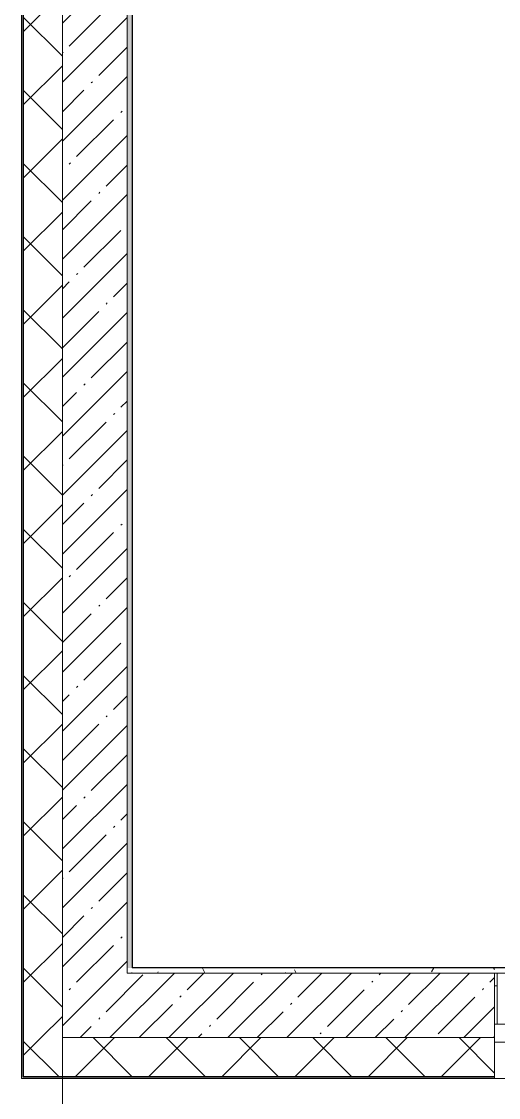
# Model space of a CAD drawing. Header units: millimetres. Extents: x -1113 to 415037, y -3642 to 354837.
# Drawn here: x 378429 to 380272, y -331 to 3830 of the extents above; entities that cross this region are included whole.
import ezdxf

# ---------------------------------------------------------------- set-up
doc = ezdxf.new("R2010")
doc.units = ezdxf.units.MM
for name, color, linetype, lineweight in [('A-FLOR', 7, 'Continuous', 9), ('A-GLAZ', 7, 'Continuous', 9), ('A-GLAZ-1', 7, 'Continuous', 5), ('A-WALL', 7, 'Continuous', 5), ('I-WALL', 7, 'Continuous', 5), ('Оси', 7, 'Continuous', 9)]:
    doc.layers.add(name, color=color, linetype=linetype, lineweight=lineweight)
doc.layers.add('A-WALL-1', color=9, linetype='Continuous', lineweight=5, true_color=0x808080)
doc.layers.add('A-WALL-FNSH-1', color=9, linetype='Continuous', lineweight=5, true_color=0x808080)
pattern_1 = [(45, (289227.4, 1e-08), (-141.42136, 141.42136), []), (135, (289227.4, 1e-08), (-141.42136, -141.42136), [])]
pattern_2 = [(45, (289227.4, 1e-08), (-114.04925, 114.04925), []), (45, (289341.45, 1e-08), (-114.04925, 114.04925), [201.612, -40.322, 6.706, -33.617])]
pattern_3 = [(0, (289227.4, 1e-08), (243.84, 60.96), [20.117, -162.763, 20.117, -162.763, -975.36]), (0, (289227.4, 1e-08), (243.84, 60.96), [-365.76, 20.117, -345.643, 20.117, -162.763, -426.72]), (0, (289227.4, 1e-08), (243.84, 60.96), [-914.4, 20.117, -101.803, 20.117, -284.683]), (120, (289318.84, 30.48), (-174.71291, 180.691634), [20.117, -162.763, 20.117, -162.763, -975.36]), (120, (289318.84, 30.48), (-174.71291, 180.691634), [-365.76, 20.117, -345.643, 20.117, -162.763, -426.72]), (120, (289318.84, 30.48), (-174.71291, 180.691634), [-914.4, 20.117, -101.803, 20.117, -284.683]), (240, (289349.32, 152.4), (-69.12709, -241.651634), [20.117, -162.763, 20.117, -162.763, -975.36]), (240, (289349.32, 152.4), (-69.12709, -241.651634), [-365.76, 20.117, -345.643, 20.117, -162.763, -426.72]), (240, (289349.32, 152.4), (-69.12709, -241.651634), [-914.4, 20.117, -101.803, 20.117, -284.683])]

# ---------------------------------------------------------------- blocks, each defined once
blk = doc.blocks.new('120_Окно_СКБ_1Ст - 120_Окно_СКБ_1Ст 900х2500_h_ с форточкой-V551-Объем проектирования 3 этажа')
at = {"layer": 'A-GLAZ'}
for p, q in [((-450, -127), (-450, -57)), ((-450, -57), (-380, -57)), ((-380, -57), (-380, -127)), ((380, -127), (380, -57)), ((380, -57), (450, -57)), ((450, -57), (450, -127)), ((380, -87), (-380, -87)), ((-380, -87), (-380, -127)), ((-330, -137), (-330, -87)), ((330, -137), (330, -87)), ((380, -127), (380, -87)), ((-380, -127), (-450, -127)), ((-380, -127), (-400, -127)), ((-400, -127), (-400, -137)), ((-400, -137), (400, -137)), ((400, -137), (-400, -137)), ((450, -127), (380, -127)), ((400, -127), (380, -127)), ((400, -137), (400, -127))]:
    blk.add_line(p, q, dxfattribs=at)
at = {"layer": 'A-GLAZ-1'}
for p, q in [((450, -57), (-450, -57)), ((-330, -107), (330, -107)), ((330, -117), (-330, -117)), ((-430, -127), (-400, -127)), ((400, -127), (420, -127)), ((440, -127), (450, -127))]:
    blk.add_line(p, q, dxfattribs=at)

msp = doc.modelspace()

# ---------------------------------------------------------------- hatches: boundary and pattern name
at = {"layer": 'A-WALL'}
h = msp.add_hatch(dxfattribs=at)
h.set_pattern_fill('FP_24', color=256, style=0, pattern_type=2)
h.set_pattern_definition(pattern_1)
h.paths.add_polyline_path([(378587.4, -100), (378587.4, 10392), (378437.4, 10392), (378437.4, -100)])
h = msp.add_hatch(dxfattribs=at)
h.set_pattern_fill('FP_24', color=256, style=0, pattern_type=2)
h.set_pattern_definition(pattern_1)
h.paths.add_polyline_path([(414304.5, -250), (414307.4, -250), (414307.4, -100), (412957.4, -100), (412957.4, -250), (414057.4, -250)])
h.paths.add_polyline_path([(410357.4, -250), (410657.4, -250), (410657.4, -100), (409457.4, -100), (409457.4, -250), (409600.9, -250)])
h.paths.add_polyline_path([(408513.1, -250), (408557.4, -250), (408557.4, -100), (407157.4, -100), (407157.4, -250), (408057.4, -250)])
h.paths.add_polyline_path([(406257.4, -250), (406257.4, -100), (405207.4, -100), (405207.4, -250)])
h.paths.add_polyline_path([(401986.4, -250), (402907.4, -250), (402907.4, -100), (401757.4, -100), (401757.4, -250)])
h.paths.add_polyline_path([(399957.4, -250), (400857.4, -250), (400857.4, -100), (399957.4, -100), (399957.4, -231.5)])
h.paths.add_polyline_path([(396547.6, -250), (397257.4, -250), (397257.4, -100), (396357.4, -100), (396357.4, -250)])
h.paths.add_polyline_path([(398998.4, -250), (399057.4, -250), (399057.4, -100), (398157.4, -100), (398157.4, -250), (398995.1, -250)])
h.paths.add_polyline_path([(395457.4, -250), (395457.4, -100), (394407.4, -100), (394407.4, -250), (394930, -250)])
h.paths.add_polyline_path([(390057.4, -250), (392107.4, -250), (392107.4, -100), (390057.4, -100)])
h.paths.add_polyline_path([(386757.6, -250), (387357.4, -250), (387357.4, -100), (386307.4, -100), (386307.4, -250)])
h.paths.add_polyline_path([(388933.1, -250), (389157.4, -250), (389157.4, -100), (388257.4, -100), (388257.4, -250)])
h.paths.add_polyline_path([(378512.5, -250), (380257.4, -250), (380257.4, -100), (378437.4, -100), (378437.4, -250), (378500.9, -250)])
h.paths.add_polyline_path([(381157.4, -250), (381957.4, -250), (381957.4, -100), (381157.4, -100)])
h.paths.add_polyline_path([(384007.4, -250), (384007.4, -100), (382857.4, -100), (382857.4, -250), (383804.8, -250)])
at = {"layer": 'I-WALL'}
h = msp.add_hatch(dxfattribs=at)
h.set_pattern_fill('FP_191', color=256, style=0, pattern_type=2)
h.set_pattern_definition(pattern_3)
h.paths.add_polyline_path([(378837.4, 170), (378857.4, 170), (378856.4, 10380), (378837.4, 10400), (378837.4, 319.2)])
h.paths.add_polyline_path([(378857.4, 10380), (378857.4, 10400), (378837.4, 10400), (378844.6, 10392.8)])
h = msp.add_hatch(dxfattribs=at)
h.set_pattern_fill('FP_1', color=256, style=0, pattern_type=2)
h.set_pattern_definition(pattern_2)
h.paths.add_polyline_path([(378587.4, 100), (378837.4, 100), (378837.4, 7700), (378587.4, 7700), (378587.4, 150)])
h = msp.add_hatch(dxfattribs=at)
h.set_pattern_fill('FP_191', color=256, style=0, pattern_type=2)
h.set_pattern_definition(pattern_3)
h.paths.add_polyline_path([(380497.4, 150), (381156.4, 150), (381156.4, 170), (378857.4, 169), (378837.4, 150), (380277.9, 150)])
h.paths.add_polyline_path([(378837.4, 150), (378857.4, 170), (378837.4, 170), (378837.4, 160)])
h = msp.add_hatch(dxfattribs=at)
h.set_pattern_fill('FP_1', color=256, style=0, pattern_type=2)
h.set_pattern_definition(pattern_2)
h.paths.add_polyline_path([(378587.4, -100), (380257.4, -100), (380257.4, 150), (378837.4, 150), (378837.4, 100), (378587.4, 100)])

# ---------------------------------------------------------------- linework, layer by layer
at = {"layer": 'A-FLOR'}
msp.add_line((378857.4, 170), (378857.4, 10379), dxfattribs=at)
at = {"layer": 'A-WALL'}
for p, q in [((378434.4, 10395), (378434.4, -253)), ((378437.4, 10392), (378437.4, -250)), ((378857.4, 10380), (378857.4, 170)), ((381157.4, 170), (378857.4, 170)), ((380257.4, 150), (378837.4, 150)), ((378837.4, 150), (381156.4, 150)), ((380257.4, 100), (380267.4, 100)), ((378434.4, -253), (380257.4, -253)), ((378437.4, -250), (380257.4, -250)), ((381157.4, -258), (380257.4, -258))]:
    msp.add_line(p, q, dxfattribs=at)
at = {"layer": 'A-WALL-1'}
for p, q in [((378837.4, 10600), (378837.4, 150)), ((378587.4, 10400), (378587.4, -100)), ((380257.4, -100), (380257.4, 150)), ((380267.4, 150), (380267.4, -48)), ((380267.4, -48), (380287.4, -48)), ((380257.4, -100), (378587.4, -100)), ((378587.4, -100), (380257.4, -100)), ((380257.4, -250), (380257.4, -100))]:
    msp.add_line(p, q, dxfattribs=at)
at = {"layer": 'A-WALL-FNSH-1'}
for p, q in [((378429.4, 10400), (378429.4, -258)), ((378858.4, 171), (378858.4, 10379)), ((381156.4, 171), (378858.4, 171)), ((378429.4, -258), (380257.4, -258)), ((380257.4, -258), (380257.4, -250))]:
    msp.add_line(p, q, dxfattribs=at)
at = {"layer": 'Оси'}
msp.add_lwpolyline([(378587.4, -1906.3), (378587.4, 3093.7), (378587.4, 16915.1), (378587.4, 21915.1)], dxfattribs=at)

# ---------------------------------------------------------------- block references
at = {"layer": 'A-GLAZ', "color": 3, "rotation": 180}
msp.add_blockref('120_Окно_СКБ_1Ст - 120_Окно_СКБ_1Ст 900х2500_h_ с форточкой-V551-Объем проектирования 3 этажа', (380707.4, -175), dxfattribs=at)

doc.saveas('drawing.dxf')
